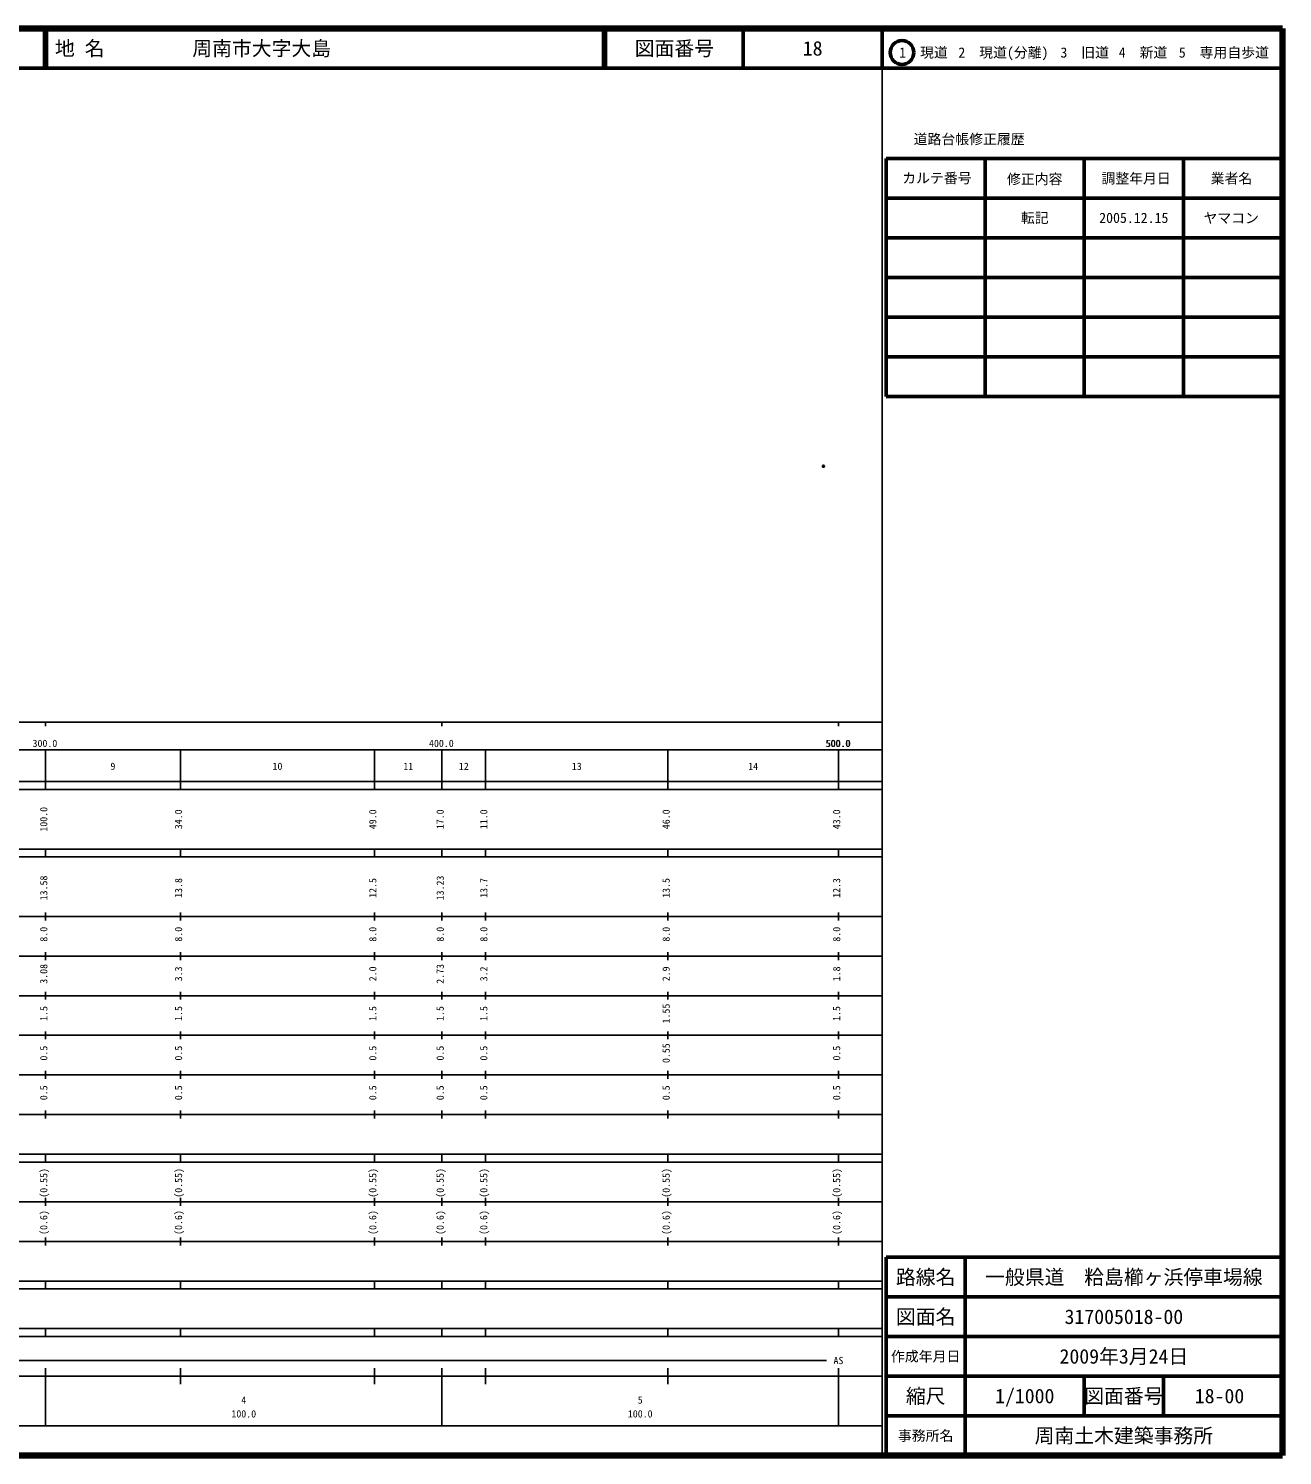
# Model space of a CAD drawing. Units: millimetres on the paper. Extents: x 40 to 680, y 20 to 380.
# Drawn here: x 363.7 to 680, y 20 to 380 of the extents above; entities that cross this region are included whole.
import ezdxf
from ezdxf.enums import TextEntityAlignment as Align

# ---------------------------------------------------------------- set-up
doc = ezdxf.new("R2010")
doc.units = ezdxf.units.MM
doc.header["$PDMODE"] = 32
doc.header["$PDSIZE"] = 0.5
doc.layers.add('M-OTRS', color=6, linetype='Continuous')
doc.layers.add('M-TTL-TXT', color=7, linetype='Continuous')
for name, color, linetype, lineweight in [('M-TTL', 2, 'Continuous', 140), ('M-TTL-BAND', 7, 'Continuous', 25), ('M-TTL-FRAM', 2, 'Continuous', 50), ('M-TTL-LINE', 7, 'Continuous', 50)]:
    doc.layers.add(name, color=color, linetype=linetype, lineweight=lineweight)
doc.styles.add('ＭＳ ゴシック', font='')
doc.styles.get('ＭＳ ゴシック').set_extended_font_data('MS Gothic')

msp = doc.modelspace()

# ---------------------------------------------------------------- linework, layer by layer
at = {"layer": 'M-OTRS'}
msp.add_point((564.194, 269.555), dxfattribs=at)
at = {"layer": 'M-TTL'}
for p, q in [((680, 380), (40, 380)), ((680, 20), (680, 380)), ((40, 20), (680, 20))]:
    msp.add_line(p, q, dxfattribs=at)
at = {"layer": 'M-TTL-BAND'}
for p, q in [((579, 20), (579, 370)), ((40, 205), (579, 205)), ((368, 205), (368, 204)), ((468, 205), (468, 204)), ((568, 205), (568, 204)), ((68, 198), (579, 198)), ((368, 188), (368, 198)), ((402, 188), (402, 198)), ((451, 188), (451, 198)), ((468, 188), (468, 198)), ((479, 188), (479, 198)), ((525, 188), (525, 198)), ((568, 188), (568, 198)), ((40, 190), (579, 190)), ((40, 188), (579, 188)), ((40, 173), (579, 173)), ((368, 171), (368, 173)), ((402, 171), (402, 173)), ((451, 171), (451, 173)), ((468, 171), (468, 173)), ((479, 171), (479, 173)), ((525, 171), (525, 173)), ((568, 171), (568, 173)), ((40, 171), (579, 171)), ((40, 156), (579, 156)), ((368, 155), (368, 157)), ((402, 155), (402, 157)), ((451, 155), (451, 157)), ((468, 155), (468, 157)), ((479, 155), (479, 157)), ((525, 155), (525, 157)), ((568, 155), (568, 157)), ((46, 146), (579, 146)), ((368, 145), (368, 147)), ((402, 145), (402, 147)), ((451, 145), (451, 147)), ((468, 145), (468, 147)), ((479, 145), (479, 147)), ((525, 145), (525, 147)), ((568, 145), (568, 147)), ((368, 135), (368, 137)), ((402, 135), (402, 137)), ((451, 135), (451, 137)), ((468, 135), (468, 137)), ((479, 135), (479, 137)), ((525, 135), (525, 137)), ((568, 135), (568, 137)), ((52, 136), (579, 136)), ((46, 126), (579, 126)), ((368, 125), (368, 127)), ((402, 125), (402, 127)), ((451, 125), (451, 127)), ((468, 125), (468, 127)), ((479, 125), (479, 127)), ((525, 125), (525, 127)), ((568, 125), (568, 127)), ((52, 116), (579, 116)), ((368, 115), (368, 117)), ((402, 115), (402, 117)), ((451, 115), (451, 117)), ((468, 115), (468, 117)), ((479, 115), (479, 117)), ((525, 115), (525, 117)), ((568, 115), (568, 117)), ((46, 106), (579, 106)), ((368, 105), (368, 107)), ((402, 105), (402, 107)), ((451, 105), (451, 107)), ((468, 105), (468, 107)), ((479, 105), (479, 107)), ((525, 105), (525, 107)), ((568, 105), (568, 107)), ((40, 96), (579, 96)), ((40, 94), (579, 94)), ((368, 94), (368, 96)), ((402, 94), (402, 96)), ((451, 94), (451, 96)), ((468, 94), (468, 96)), ((479, 94), (479, 96)), ((525, 94), (525, 96)), ((568, 94), (568, 96)), ((49, 84), (579, 84)), ((368, 83), (368, 85)), ((402, 83), (402, 85)), ((451, 83), (451, 85)), ((468, 83), (468, 85)), ((479, 83), (479, 85)), ((525, 83), (525, 85)), ((568, 83), (568, 85)), ((40, 74), (579, 74)), ((368, 73), (368, 75)), ((402, 73), (402, 75)), ((451, 73), (451, 75)), ((468, 73), (468, 75)), ((479, 73), (479, 75)), ((525, 73), (525, 75)), ((568, 73), (568, 75)), ((40, 64), (579, 64)), ((40, 62), (579, 62)), ((368, 62), (368, 64)), ((402, 62), (402, 64)), ((451, 62), (451, 64)), ((468, 62), (468, 64)), ((479, 62), (479, 64)), ((525, 62), (525, 64)), ((568, 62), (568, 64)), ((40, 52), (579, 52)), ((368, 50), (368, 52)), ((402, 50), (402, 52)), ((451, 50), (451, 52)), ((468, 50), (468, 52)), ((479, 50), (479, 52)), ((525, 50), (525, 52)), ((568, 50), (568, 52)), ((40, 50), (579, 50)), ((71, 44), (565, 44)), ((40, 40), (579, 40)), ((368, 27.5), (368, 42)), ((402, 38), (402, 42)), ((451, 38), (451, 42)), ((468, 27.5), (468, 42)), ((479, 38), (479, 42)), ((525, 38), (525, 42)), ((568, 27.5), (568, 42)), ((68, 27.5), (579, 27.5))]:
    msp.add_line(p, q, dxfattribs=at)
at = {"layer": 'M-TTL-FRAM'}
for p, q in [((580, 347.197), (580, 287.197)), ((580, 347.197), (680, 347.197)), ((580, 287.197), (680, 287.197)), ((680, 70), (580, 70)), ((580, 70), (580, 20))]:
    msp.add_line(p, q, dxfattribs=at)
at = {"layer": 'M-TTL-LINE'}
for p, q in [((367.75, 380), (367.75, 370)), ((368.25, 380), (368.25, 370)), ((508.747, 380), (508.747, 370)), ((509.247, 380), (509.247, 370)), ((543.997, 380), (543.997, 370)), ((579, 380), (579, 370)), ((40, 370), (680, 370)), ((605, 347.197), (605, 287.197)), ((630, 347.197), (630, 287.197)), ((655, 347.197), (655, 287.197)), ((580, 337.197), (680, 337.197)), ((580, 327.197), (680, 327.197)), ((580, 317.197), (680, 317.197)), ((580, 307.197), (680, 307.197)), ((580, 297.197), (680, 297.197)), ((600, 70), (600, 20)), ((680, 60), (580, 60)), ((680, 50), (580, 50)), ((680, 40), (580, 40)), ((630, 40), (630, 30)), ((650, 40), (650, 30)), ((680, 30), (580, 30))]:
    msp.add_line(p, q, dxfattribs=at)
msp.add_circle((584.031, 373.958), 3, dxfattribs=at)

# ---------------------------------------------------------------- texts
at = {"layer": 'M-TTL-BAND', "style": 'ＭＳ ゴシック'}
for s, p in [('300.0', (367.844, 198.195)), ('400.0', (467.844, 198.195)), ('500.0', (567.844, 198.195)), ('500.0', (568, 198.195)), ('9', (385, 192.405)), ('10', (426.5, 192.405)), ('11', (459.5, 192.405)), ('12', (473.5, 192.405)), ('13', (502, 192.405)), ('14', (546.5, 192.405)), ('AS', (568, 42.5)), ('4', (418, 32.523)), ('5', (518, 32.523)), ('100.0', (418, 29.033)), ('100.0', (518, 29.033))]:
    msp.add_text(s, height=1.833, dxfattribs=at).set_placement(p, align=Align.BOTTOM_CENTER)
for s, p in [('100.0', (369, 180.5)), ('34.0', (403, 180.5)), ('49.0', (452, 180.5)), ('17.0', (469, 180.5)), ('11.0', (480, 180.5)), ('46.0', (526, 180.5)), ('43.0', (569, 180.5)), ('13.58', (369, 163.174)), ('13.23', (469, 163.174)), ('13.8', (403, 163.174)), ('12.5', (452, 163.174)), ('13.7', (480, 163.174)), ('13.5', (526, 163.174)), ('12.3', (569, 163.174)), ('8.0', (369, 151.5)), ('8.0', (403, 151.5)), ('8.0', (452, 151.5)), ('8.0', (469, 151.5)), ('8.0', (480, 151.5)), ('8.0', (526, 151.5)), ('8.0', (569, 151.5)), ('3.08', (369, 141.5)), ('3.3', (403, 141.5)), ('2.0', (452, 141.5)), ('2.73', (469, 141.5)), ('3.2', (480, 141.5)), ('2.9', (526, 141.5)), ('1.8', (569, 141.5)), ('1.5', (369, 131.5)), ('1.5', (403, 131.5)), ('1.5', (452, 131.5)), ('1.5', (469, 131.5)), ('1.5', (480, 131.5)), ('1.55', (526, 131.5)), ('1.5', (569, 131.5)), ('0.5', (369, 121.5)), ('0.5', (403, 121.5)), ('0.5', (452, 121.5)), ('0.5', (469, 121.5)), ('0.5', (480, 121.5)), ('0.55', (526, 121.5)), ('0.5', (569, 121.5)), ('0.5', (369, 111.5)), ('0.5', (403, 111.5)), ('0.5', (452, 111.5)), ('0.5', (469, 111.5)), ('0.5', (480, 111.5)), ('0.5', (526, 111.5)), ('0.5', (569, 111.5)), ('(0.55)', (369, 88.764)), ('(0.55)', (403, 88.764)), ('(0.55)', (452, 88.764)), ('(0.55)', (469, 88.764)), ('(0.55)', (480, 88.764)), ('(0.55)', (526, 88.764)), ('(0.55)', (569, 88.764)), ('(0.6)', (369, 78.764)), ('(0.6)', (403, 78.764)), ('(0.6)', (452, 78.764)), ('(0.6)', (469, 78.764)), ('(0.6)', (480, 78.764)), ('(0.6)', (526, 78.764)), ('(0.6)', (569, 78.764))]:
    msp.add_text(s, height=1.833, rotation=90, dxfattribs=at).set_placement(p, align=Align.BOTTOM_CENTER)
at = {"layer": 'M-TTL-TXT', "style": 'ＭＳ ゴシック'}
for s, p in [('地 名', (370.38, 375)), ('周南市大字大島', (405.024, 375))]:
    msp.add_text(s, height=3.666, dxfattribs=at).set_placement(p, align=Align.MIDDLE_LEFT)
for s, height, p in [('図面番号', 3.666, (526.622, 375)), ('18', 3.666, (561.497, 375)), ('1\u3000現道', 2.566, (589.448, 373.958)), ('2\u3000現道(分離)', 2.566, (609.619, 373.958)), ('3\u3000旧道', 2.566, (630.121, 373.958)), ('4\u3000新道', 2.566, (644.824, 373.958)), ('5\u3000専用自歩道', 2.566, (665.228, 373.958)), ('道路台帳修正履歴', 2.566, (600.968, 352.113)), ('カルテ番号', 2.566, (592.839, 342.277)), ('修正内容', 2.566, (617.509, 342.023)), ('調整年月日', 2.566, (643.089, 342.197)), ('業者名', 2.566, (667.134, 342.197)), ('転記', 2.566, (617.5, 332.245)), ('2005.12.15', 2.566, (642.5, 332.245)), ('ヤマコン', 2.566, (667.077, 332.189)), ('路線名', 3.666, (590, 65)), ('路線名', 3.666, (590, 65)), ('一般県道\u3000粭島櫛ヶ浜停車場線', 3.666, (640, 65)), ('図面名', 3.666, (590, 55)), ('図面名', 3.666, (590, 55)), ('317005018-00', 3.666, (640, 55)), ('2009年3月24日', 3.666, (640, 45)), ('作成年月日', 2.566, (590, 45)), ('作成年月日', 2.566, (590, 45)), ('縮尺', 3.666, (590, 35)), ('縮尺', 3.666, (590, 35)), ('1/1000', 3.666, (615, 35)), ('図面番号', 3.666, (640, 35)), ('図面番号', 3.666, (640, 35)), ('18-00', 3.666, (664.125, 35)), ('事務所名', 2.566, (590, 25)), ('事務所名', 2.566, (590, 25)), ('周南土木建築事務所', 3.666, (640, 25))]:
    msp.add_text(s, height=height, dxfattribs=at).set_placement(p, align=Align.MIDDLE_CENTER)

doc.saveas('drawing.dxf')
